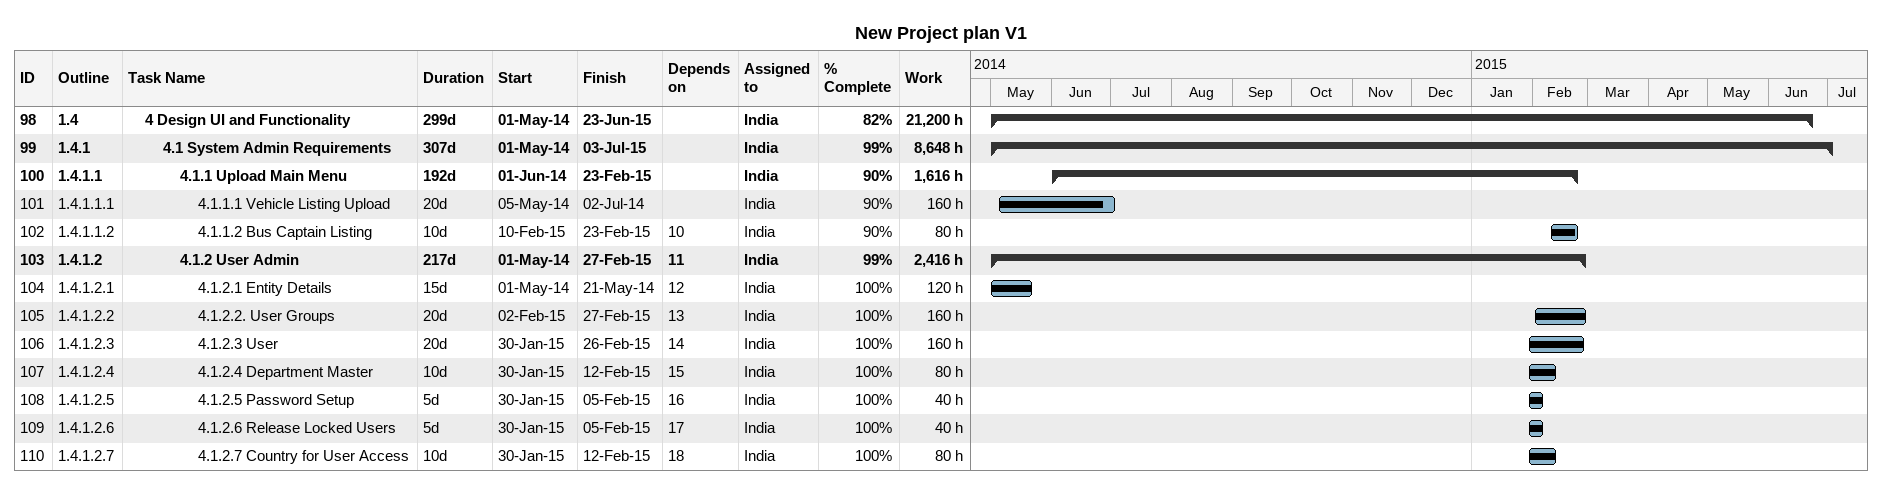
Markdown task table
New Project plan V1

| ID | WBS | Task | Duration | Start | Finish | Predecessors | Resources | % complete | Work (h) |
|---|---|---|---|---|---|---|---|---|---|
| 98 | 1.4 | **4 Design UI and Functionality** | 299d | 2014-05-01 | 2015-06-23 |  | India | 82 | 21200 |
| 99 | 1.4.1 | **4.1 System Admin Requirements** | 307d | 2014-05-01 | 2015-07-03 |  | India | 99 | 8648 |
| 100 | 1.4.1.1 | **4.1.1 Upload Main Menu** | 192d | 2014-06-01 | 2015-02-23 |  | India | 90 | 1616 |
| 101 | 1.4.1.1.1 | 4.1.1.1 Vehicle Listing Upload | 20d | 2014-05-05 | 2014-07-02 |  | India | 90 | 160 |
| 102 | 1.4.1.1.2 | 4.1.1.2 Bus Captain Listing | 10d | 2015-02-10 | 2015-02-23 | 10 | India | 90 | 80 |
| 103 | 1.4.1.2 | **4.1.2 User Admin** | 217d | 2014-05-01 | 2015-02-27 | 11 | India | 99 | 2416 |
| 104 | 1.4.1.2.1 | 4.1.2.1 Entity Details | 15d | 2014-05-01 | 2014-05-21 | 12 | India | 100 | 120 |
| 105 | 1.4.1.2.2 | 4.1.2.2. User Groups | 20d | 2015-02-02 | 2015-02-27 | 13 | India | 100 | 160 |
| 106 | 1.4.1.2.3 | 4.1.2.3 User | 20d | 2015-01-30 | 2015-02-26 | 14 | India | 100 | 160 |
| 107 | 1.4.1.2.4 | 4.1.2.4 Department Master | 10d | 2015-01-30 | 2015-02-12 | 15 | India | 100 | 80 |
| 108 | 1.4.1.2.5 | 4.1.2.5 Password Setup | 5d | 2015-01-30 | 2015-02-05 | 16 | India | 100 | 40 |
| 109 | 1.4.1.2.6 | 4.1.2.6 Release Locked Users | 5d | 2015-01-30 | 2015-02-05 | 17 | India | 100 | 40 |
| 110 | 1.4.1.2.7 | 4.1.2.7 Country for User Access | 10d | 2015-01-30 | 2015-02-12 | 18 | India | 100 | 80 |
